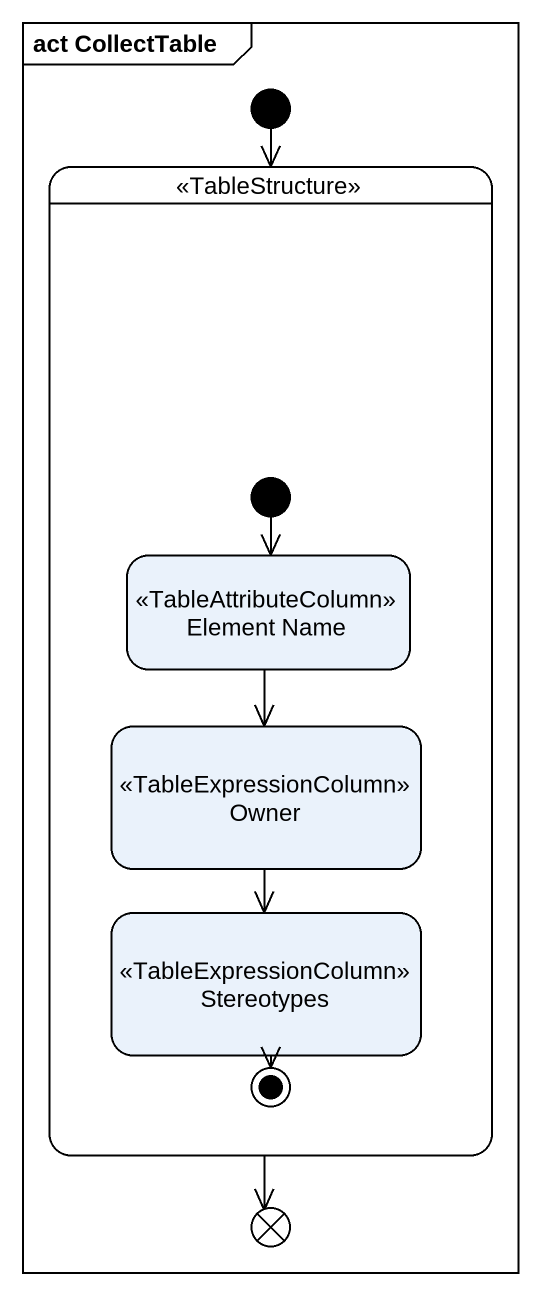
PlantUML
@startuml
mainframe act CollectTable
hide empty description
state " " as state1 <<TableStructure>> {
  state "Element Name" as Element_Name <<TableAttributeColumn>>
  state Owner <<TableExpressionColumn>>
  state Stereotypes <<TableExpressionColumn>>
  [*] --> Element_Name
  Stereotypes --> [*]
}
state flowfinal1 <<end>>
[*] --> state1
state1 --> flowfinal1
Element_Name --> Owner
Owner --> Stereotypes
@enduml
